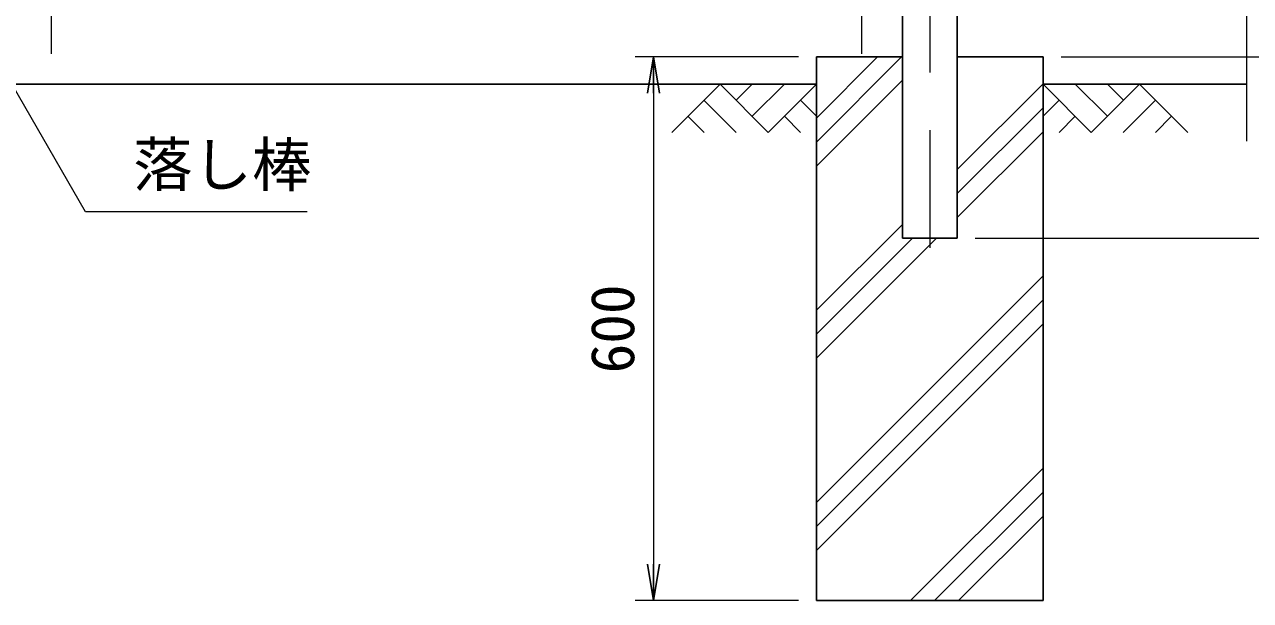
# Model space of a CAD drawing. Units: millimetres, scale not verified. Extents: x -4200 to 4200, y -2970 to 2970.
# Drawn here: x 1243 to 2596, y -1039 to -403 of the extents above; entities that cross this region are included whole.
import ezdxf
from ezdxf.enums import TextEntityAlignment as Align

# ---------------------------------------------------------------- set-up
doc = ezdxf.new("R2010")
doc.units = ezdxf.units.MM
doc.header["$LTSCALE"] = 10
doc.linetypes.add('USER1', pattern=[50.8, 31.75, -6.35, 6.35, -6.35])
for name, color, linetype, lineweight in [('0-1_D-BMK', 2, 'USER1', 13), ('0-2_D-STR1', 1, 'Continuous', 25), ('0-4_D-DCR-HCH', 7, 'Continuous', 13), ('0-5_D-BGD', 7, 'Continuous', 25), ('0-6_D-STR4', 7, 'Continuous', 25), ('0-7_D-STR-DIM', 7, 'Continuous', 13), ('0-A_D-STR-TXT', 7, 'Continuous', 13)]:
    doc.layers.add(name, color=color, linetype=linetype, lineweight=lineweight)
doc.layers.add('0-8_0', color=7, linetype='Continuous')
doc.styles.add('ＭＳ ゴシック', font='')
doc.styles.get('ＭＳ ゴシック').set_extended_font_data('MS Gothic')

# ---------------------------------------------------------------- blocks, each defined once
blk = doc.blocks.new('_Open')
at = {"layer": '0-8_0'}
blk.add_line((-10, 1.667), (0, 0), dxfattribs=at)
blk.add_lwpolyline([(-10, -1.667), (0, 0), (-10, 0)], dxfattribs=at)

msp = doc.modelspace()

# ---------------------------------------------------------------- linework, layer by layer
at = {"layer": '0-1_D-BMK'}
for p, q in [((1272.39, 503.1), (1272.39, -435.29)), ((2166.59, 503.1), (2166.59, -435.29)), ((2241.99, 496.61), (2241.99, -649.21))]:
    msp.add_line(p, q, dxfattribs=at)
at = {"layer": '0-2_D-STR1'}
for p, q in [((2211.74, -390.93), (2211.74, -638.63)), ((2272.24, -390.93), (2272.24, -638.63)), ((2211.74, -638.63), (2272.24, -638.63))]:
    msp.add_line(p, q, dxfattribs=at)
at = {"layer": '0-4_D-DCR-HCH'}
for p, q in [((2116.99, -532.53), (2210.89, -438.63)), ((2116.99, -506.01), (2184.37, -438.63)), ((2010.57, -468.63), (1957.36, -521.84)), ((2010.57, -468.63), (2063.78, -521.84)), ((2028.3, -486.37), (2046.04, -468.63)), ((2046.04, -504.11), (2081.52, -468.63)), ((2063.78, -521.84), (2116.99, -468.63)), ((2116.99, -559.05), (2211.74, -464.3)), ((2272.24, -562.9), (2366.99, -468.15)), ((2420.2, -521.84), (2366.99, -468.63)), ((2437.94, -504.11), (2402.47, -468.63)), ((2473.42, -468.63), (2420.2, -521.84)), ((2455.77, -486.46), (2437.94, -468.63)), ((2473.42, -468.63), (2526.63, -521.84)), ((1992.83, -486.37), (2028.47, -521.84)), ((2099.25, -486.37), (2116.99, -504.03)), ((2384.73, -486.37), (2366.99, -504.03)), ((2491.15, -486.37), (2455.52, -521.84)), ((2272.24, -589.41), (2366.99, -494.66)), ((1975.09, -504.11), (1992.91, -521.84)), ((2081.52, -504.11), (2099.34, -521.84)), ((2402.47, -504.11), (2384.65, -521.84)), ((2508.89, -504.11), (2491.07, -521.84)), ((2272.24, -615.93), (2366.99, -521.18)), ((2116.99, -718.15), (2211.74, -623.4)), ((2116.99, -771.18), (2249.54, -638.63)), ((2116.99, -744.66), (2223.02, -638.63)), ((2116.99, -930.28), (2366.99, -680.28)), ((2116.99, -956.79), (2366.99, -706.79)), ((2116.99, -983.31), (2366.99, -733.31)), ((2220.77, -1038.63), (2366.99, -892.41)), ((2247.28, -1038.63), (2366.99, -918.93)), ((2273.8, -1038.63), (2366.99, -945.44))]:
    msp.add_line(p, q, dxfattribs=at)
at = {"layer": '0-5_D-BGD'}
for p, q in [((366.99, -468.63), (2116.99, -468.63)), ((2366.99, -468.63), (2591.99, -468.63))]:
    msp.add_line(p, q, dxfattribs=at)
at = {"layer": '0-6_D-STR4'}
for p, q in [((2116.99, -438.63), (2116.99, -1038.63)), ((2211.74, -438.63), (2116.99, -438.63)), ((2366.99, -438.63), (2272.24, -438.63)), ((2366.99, -438.63), (2366.99, -1038.63)), ((2116.99, -1038.63), (2366.99, -1038.63))]:
    msp.add_line(p, q, dxfattribs=at)
at = {"layer": '0-7_D-STR-DIM'}
for p, q in [((2591.99, -531.63), (2591.99, 10.72)), ((2096.99, -438.63), (1916.99, -438.63)), ((2386.99, -438.63), (2911.99, -438.63)), ((2386.99, -438.63), (3031.99, -438.63)), ((2386.99, -438.63), (3031.99, -438.63)), ((1936.99, -478.63), (1936.99, -998.63)), ((2292.24, -638.63), (3151.99, -638.63)), ((2292.24, -638.63), (3031.99, -638.63)), ((2096.99, -1038.63), (1916.99, -1038.63))]:
    msp.add_line(p, q, dxfattribs=at)
at = {"layer": '0-A_D-STR-TXT'}
msp.add_lwpolyline([(1554.77, -609.62), (1310.45, -609.62), (1216.78, -447.38)], dxfattribs=at)

# ---------------------------------------------------------------- block references
at = {"layer": '0-7_D-STR-DIM', "xscale": 4, "yscale": 4}
for p, rotation in [((1936.99, -438.63), 90), ((1936.99, -1038.63), 270)]:
    msp.add_blockref('_Open', p, dxfattribs=dict(at, rotation=rotation))

# ---------------------------------------------------------------- texts
at = {"layer": '0-7_D-STR-DIM', "style": 'ＭＳ ゴシック'}
msp.add_text('600', height=48.09, rotation=90, dxfattribs=at).set_placement((1930.24, -787.88), align=Align.BOTTOM_LEFT)
at = {"layer": '0-A_D-STR-TXT', "style": 'ＭＳ ゴシック'}
msp.add_text('落し棒', height=48.09, dxfattribs=at).set_placement((1362.89, -595.89), align=Align.BOTTOM_LEFT)

doc.saveas('drawing.dxf')
